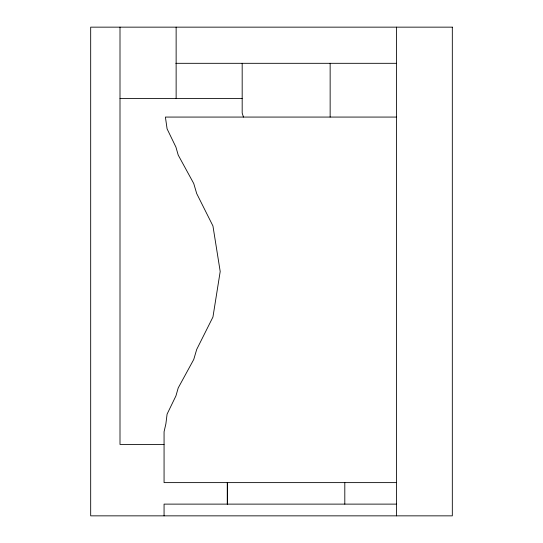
<?xml version="1.0" encoding="UTF-8"?>
<svg xmlns="http://www.w3.org/2000/svg" width="543" height="543" viewBox="0 0 543 543"><rect width="100%" height="100%" fill="white"/><g stroke="black" fill="none" stroke-linecap="round" stroke-linejoin="round"><path stroke-width="0.81" d="M175.83 63.314L396.546 63.314M120.003 98.548L242.178 98.548M396.546 117.071L165.405 117.071L167.088 128.867L175.932 147.099L178.219 155.088L193.749 183.534L196.709 193.579L212.944 225.963L220.2 271.5L212.944 317.037L196.709 349.42L193.749 359.466L178.219 387.912L175.932 395.901L167.088 414.133L165.88 423.859L164.067 431.76L164.067 482.618L396.546 482.618M164.067 444.452L120.003 444.452L120.003 27.15M396.546 504.121L164.067 504.121L164.067 515.85M243.454 117.071L242.178 113.066L242.178 63.314M396.546 27.15L396.546 515.85M344.805 482.618L344.805 504.121M330.144 63.314L330.144 117.071M227.517 482.618L227.517 504.121M227.266 482.618L227.266 504.121M176.136 27.15L176.136 98.548M452.319 27.15L90.681 27.15L90.681 515.85L452.319 515.85L452.319 27.15"/></g></svg>
